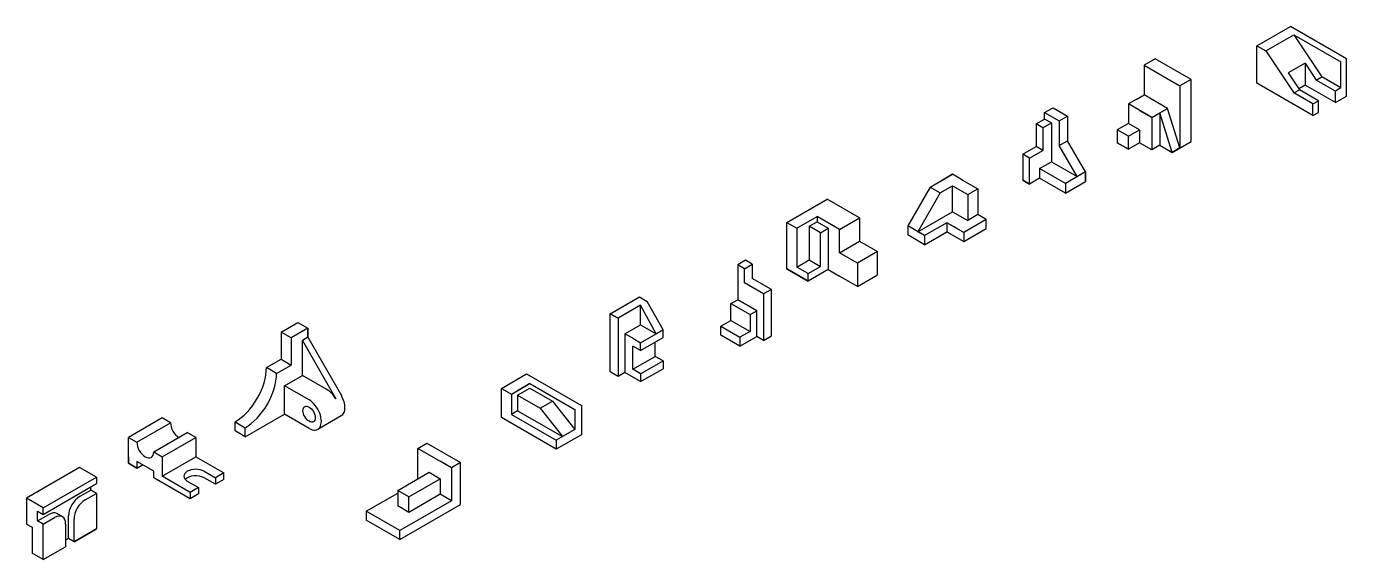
# Model space of a CAD drawing. Header units: millimetres. Extents: x 2896 to 6928, y 1723 to 3545.
# Drawn here: x 4888 to 6928, y 2720 to 3545 of the extents above; entities that cross this region are included whole.
import ezdxf

# ---------------------------------------------------------------- set-up
doc = ezdxf.new("R2010")
doc.units = ezdxf.units.MM

msp = doc.modelspace()

# ---------------------------------------------------------------- linework, layer by layer
for p, q in [((6789.203, 3514.682), (6841.165, 3544.682)), ((6803.06, 3506.682), (6846.361, 3531.682)), ((6927.767, 3494.682), (6841.165, 3544.682)), ((6846.361, 3531.682), (6919.107, 3489.682)), ((6846.361, 3531.682), (6889.662, 3466.682)), ((6789.203, 3456.682), (6789.203, 3514.682)), ((6789.203, 3514.682), (6803.06, 3506.682)), ((6632.242, 3494.702), (6614.921, 3484.702)), ((6687.667, 3462.702), (6632.242, 3494.702)), ((6803.06, 3506.682), (6846.361, 3441.682)), ((6919.107, 3449.682), (6919.107, 3489.682)), ((6927.767, 3436.682), (6927.767, 3494.682)), ((6614.921, 3484.702), (6670.347, 3452.702)), ((6614.921, 3484.702), (6614.921, 3438.702)), ((6863.681, 3487.682), (6837.701, 3472.682)), ((6837.701, 3472.682), (6855.021, 3446.682)), ((6863.681, 3487.682), (6881.002, 3461.682)), ((6863.681, 3487.682), (6863.681, 3453.682)), ((6687.667, 3462.702), (6670.347, 3452.702)), ((6670.347, 3452.702), (6670.347, 3356.702)), ((6687.667, 3366.702), (6687.667, 3462.702)), ((6875.806, 3406.682), (6789.203, 3456.682)), ((6863.681, 3453.682), (6854.059, 3448.126)), ((6910.447, 3426.682), (6863.681, 3453.682)), ((6881.002, 3461.682), (6889.662, 3466.682)), ((6910.447, 3444.682), (6881.002, 3461.682)), ((6919.107, 3449.682), (6889.662, 3466.682)), ((6919.107, 3449.682), (6910.447, 3444.682)), ((6602.797, 3431.702), (6590.673, 3424.702)), ((6602.797, 3431.702), (6614.921, 3438.702)), ((6651.294, 3417.702), (6614.921, 3438.702)), ((6846.361, 3441.682), (6855.021, 3446.682)), ((6875.806, 3424.682), (6846.361, 3441.682)), ((6884.466, 3429.682), (6855.021, 3446.682)), ((6875.806, 3424.682), (6884.466, 3429.682)), ((6884.466, 3411.682), (6884.466, 3429.682)), ((6910.447, 3426.682), (6910.447, 3444.682)), ((6910.447, 3426.682), (6927.767, 3436.682)), ((6461.22, 3411.358), (6474.21, 3418.858)), ((6461.22, 3401.358), (6461.22, 3411.358)), ((6461.22, 3411.358), (6471.612, 3405.358)), ((6461.22, 3411.358), (6483.736, 3398.358)), ((6474.21, 3418.858), (6496.727, 3405.858)), ((6627.046, 3403.702), (6590.673, 3424.702)), ((6590.673, 3424.702), (6590.673, 3394.702)), ((6607.993, 3414.702), (6627.046, 3403.702)), ((6627.046, 3403.702), (6639.17, 3410.702)), ((6639.17, 3410.702), (6651.294, 3417.702)), ((6639.17, 3410.702), (6639.17, 3360.702)), ((6658.223, 3349.702), (6639.17, 3410.702)), ((6670.347, 3356.702), (6651.294, 3417.702)), ((6875.806, 3406.682), (6875.806, 3424.682)), ((6875.806, 3406.682), (6884.466, 3411.682)), ((6448.229, 3393.858), (6461.22, 3401.358)), ((6458.622, 3387.858), (6448.229, 3393.858)), ((6448.229, 3393.858), (6448.229, 3358.858)), ((6458.622, 3387.858), (6471.612, 3395.358)), ((6458.622, 3387.858), (6458.622, 3352.858)), ((6471.612, 3395.358), (6461.22, 3401.358)), ((6471.612, 3395.358), (6471.612, 3335.358)), ((6483.736, 3398.358), (6496.727, 3405.858)), ((6483.736, 3398.358), (6483.736, 3360.358)), ((6496.727, 3405.858), (6496.727, 3367.858)), ((6590.673, 3394.702), (6573.352, 3384.702)), ((6607.993, 3384.702), (6590.673, 3394.702)), ((6627.046, 3403.702), (6627.046, 3353.702)), ((6483.736, 3360.358), (6496.727, 3367.858)), ((6524.44, 3319.858), (6496.727, 3367.858)), ((6590.673, 3374.702), (6573.352, 3384.702)), ((6573.352, 3384.702), (6573.352, 3364.702)), ((6590.673, 3374.702), (6607.993, 3384.702)), ((6590.673, 3354.702), (6590.673, 3374.702)), ((6607.993, 3384.702), (6607.993, 3364.702)), ((6658.223, 3349.702), (6687.667, 3366.702)), ((6427.445, 3346.858), (6448.229, 3358.858)), ((6437.837, 3340.858), (6427.445, 3346.858)), ((6427.445, 3346.858), (6427.445, 3306.858)), ((6437.837, 3340.858), (6458.622, 3352.858)), ((6458.622, 3352.858), (6448.229, 3358.858)), ((6511.449, 3312.358), (6483.736, 3360.358)), ((6590.673, 3354.702), (6573.352, 3364.702)), ((6573.352, 3364.702), (6590.673, 3354.702)), ((6607.993, 3364.702), (6590.673, 3354.702)), ((6627.046, 3353.702), (6607.993, 3364.702)), ((6639.17, 3360.702), (6627.046, 3353.702)), ((6639.17, 3360.702), (6658.223, 3349.702)), ((6670.347, 3356.702), (6658.223, 3349.702)), ((6437.837, 3300.858), (6437.837, 3340.858)), ((6453.426, 3324.858), (6471.612, 3335.358)), ((6493.263, 3301.858), (6453.426, 3324.858)), ((6453.426, 3324.858), (6453.426, 3309.858)), ((6471.612, 3335.358), (6511.449, 3312.358)), ((6284.286, 3296.024), (6318.927, 3316.024)), ((6318.927, 3316.024), (6303.339, 3307.024)), ((6334.516, 3307.024), (6318.927, 3316.024)), ((6334.516, 3307.024), (6357.898, 3293.524)), ((6437.837, 3300.858), (6427.445, 3306.858)), ((6427.445, 3306.858), (6437.837, 3300.858)), ((6453.426, 3309.858), (6437.837, 3300.858)), ((6493.263, 3286.858), (6453.426, 3309.858)), ((6524.44, 3319.858), (6493.263, 3301.858)), ((6493.263, 3286.858), (6524.44, 3304.858)), ((6524.44, 3319.858), (6511.449, 3312.358)), ((6524.44, 3304.858), (6524.44, 3319.858)), ((6524.44, 3319.858), (6524.44, 3304.858)), ((6284.286, 3296.024), (6249.645, 3236.024)), ((6299.875, 3287.024), (6265.234, 3227.024)), ((6284.286, 3296.024), (6299.875, 3287.024)), ((6299.875, 3287.024), (6318.927, 3298.024)), ((6318.927, 3298.024), (6342.31, 3284.524)), ((6318.927, 3258.024), (6318.927, 3298.024)), ((6342.31, 3284.524), (6357.898, 3293.524)), ((6342.31, 3284.524), (6342.31, 3244.524)), ((6357.898, 3293.524), (6357.898, 3253.524)), ((6493.263, 3301.858), (6493.263, 3286.858)), ((6062.784, 3241.447), (6125.138, 3277.447)), ((6175.367, 3248.447), (6125.138, 3277.447)), ((6078.372, 3232.447), (6109.549, 3250.447)), ((6109.549, 3250.447), (6109.549, 3242.447)), ((6144.19, 3230.447), (6109.549, 3250.447)), ((6144.19, 3230.447), (6175.367, 3248.447)), ((6175.367, 3248.447), (6175.367, 3212.447)), ((6265.234, 3227.024), (6318.927, 3258.024)), ((6265.234, 3227.024), (6318.927, 3258.024)), ((6318.927, 3258.024), (6342.31, 3244.524)), ((6370.889, 3246.024), (6336.248, 3226.024)), ((6357.898, 3253.524), (6342.31, 3244.524)), ((6370.889, 3246.024), (6357.898, 3253.524)), ((6370.889, 3232.024), (6370.889, 3246.024)), ((6370.889, 3232.024), (6370.889, 3246.024)), ((6062.784, 3169.447), (6062.784, 3241.447)), ((6062.784, 3241.447), (6078.372, 3232.447)), ((6078.372, 3232.447), (6078.372, 3172.447)), ((6097.425, 3235.447), (6109.549, 3242.447)), ((6114.745, 3225.447), (6097.425, 3235.447)), ((6097.425, 3235.447), (6097.425, 3183.447)), ((6109.549, 3242.447), (6126.87, 3232.447)), ((6114.745, 3225.447), (6126.87, 3232.447)), ((6114.745, 3173.447), (6114.745, 3225.447)), ((6126.87, 3232.447), (6126.87, 3180.447)), ((6144.19, 3194.447), (6144.19, 3230.447)), ((6275.626, 3221.024), (6249.645, 3236.024)), ((6249.645, 3236.024), (6249.645, 3222.024)), ((6275.626, 3221.024), (6265.234, 3227.024)), ((6310.267, 3241.024), (6275.626, 3221.024)), ((6275.626, 3207.024), (6310.267, 3227.024)), ((6336.248, 3226.024), (6310.267, 3241.024)), ((6310.267, 3241.024), (6310.267, 3227.024)), ((6325.855, 3232.024), (6310.267, 3241.024)), ((6310.267, 3227.024), (6336.248, 3212.024)), ((6336.248, 3212.024), (6370.889, 3232.024)), ((6336.248, 3226.024), (6336.248, 3212.024)), ((6144.19, 3194.447), (6175.367, 3212.447)), ((6175.367, 3212.447), (6203.08, 3196.447)), ((6275.626, 3207.024), (6249.645, 3222.024)), ((6275.626, 3221.024), (6275.626, 3207.024)), ((5999.116, 3182.809), (5986.992, 3175.809)), ((6009.509, 3176.809), (5999.116, 3182.809)), ((6078.372, 3172.447), (6097.425, 3183.447)), ((6097.425, 3183.447), (6114.745, 3173.447)), ((6171.903, 3178.447), (6144.19, 3194.447)), ((6203.08, 3196.447), (6171.903, 3178.447)), ((6203.08, 3160.447), (6203.08, 3196.447)), ((5997.384, 3169.809), (5986.992, 3175.809)), ((5986.992, 3175.809), (5986.992, 3153.809)), ((5997.384, 3169.809), (6009.509, 3176.809)), ((5997.384, 3147.809), (5997.384, 3169.809)), ((6009.509, 3176.809), (6009.509, 3154.809)), ((6095.693, 3150.447), (6062.784, 3169.447)), ((6062.784, 3169.447), (6092.229, 3152.447)), ((6062.784, 3169.447), (6095.693, 3150.447)), ((6095.693, 3162.447), (6078.372, 3172.447)), ((6095.693, 3162.447), (6114.745, 3173.447)), ((6126.87, 3168.447), (6095.693, 3150.447)), ((6095.693, 3150.447), (6095.693, 3162.447)), ((6126.87, 3180.447), (6126.87, 3168.447)), ((6126.87, 3168.447), (6144.19, 3158.447)), ((6171.903, 3178.447), (6171.903, 3142.447)), ((5986.992, 3153.809), (5986.992, 3121.809)), ((6026.829, 3130.809), (5997.384, 3147.809)), ((6038.954, 3137.809), (6009.509, 3154.809)), ((6171.903, 3142.447), (6144.19, 3158.447)), ((6171.903, 3142.447), (6203.08, 3160.447)), ((5790.193, 3100.211), (5835.226, 3126.211)), ((5835.226, 3126.211), (5847.351, 3119.211)), ((5976.6, 3115.809), (5986.992, 3121.809)), ((6016.437, 3104.809), (5986.992, 3121.809)), ((6038.954, 3137.809), (6026.829, 3130.809)), ((6026.829, 3130.809), (6026.829, 3058.809)), ((6038.954, 3065.809), (6038.954, 3137.809)), ((5836.958, 3113.211), (5802.317, 3093.211)), ((5861.207, 3069.211), (5836.958, 3113.211)), ((5836.958, 3083.211), (5836.958, 3113.211)), ((5871.599, 3075.211), (5847.351, 3119.211)), ((5976.6, 3089.809), (5976.6, 3115.809)), ((5976.6, 3115.809), (6006.045, 3098.809)), ((6006.045, 3098.809), (6016.437, 3104.809)), ((6016.437, 3064.809), (6016.437, 3104.809)), ((5281.413, 3071.906), (5307.394, 3086.906)), ((5307.394, 3086.906), (5322.982, 3077.906)), ((5790.193, 3010.211), (5790.193, 3100.211)), ((5802.317, 3093.211), (5790.193, 3100.211)), ((5790.193, 3100.211), (5802.317, 3093.211)), ((5802.317, 3093.211), (5802.317, 3003.211)), ((5812.71, 3069.211), (5836.958, 3083.211)), ((5836.958, 3083.211), (5861.207, 3069.211)), ((5961.011, 3080.809), (5976.6, 3089.809)), ((5961.011, 3080.809), (5976.6, 3089.809)), ((5961.011, 3066.809), (5961.011, 3080.809)), ((5961.011, 3080.809), (5990.456, 3063.809)), ((5976.6, 3089.809), (6006.045, 3072.809)), ((6006.045, 3098.809), (6006.045, 3072.809)), ((5297.001, 3062.906), (5281.413, 3071.906)), ((5281.413, 3071.906), (5281.413, 3029.906)), ((5322.982, 3077.906), (5297.001, 3062.906)), ((5297.001, 3062.906), (5297.001, 3020.906)), ((5322.982, 3063.906), (5314.322, 3058.906)), ((5322.982, 3077.906), (5322.982, 3063.906)), ((5322.982, 3063.906), (5322.982, 3077.906)), ((5322.982, 3063.906), (5374.659, 2973.511)), ((5824.834, 3062.211), (5812.71, 3069.211)), ((5812.71, 3069.211), (5812.71, 3009.211)), ((5824.834, 3062.211), (5836.958, 3055.211)), ((5836.958, 3055.211), (5871.599, 3075.211)), ((5836.958, 3043.211), (5871.599, 3063.211)), ((5871.599, 3075.211), (5861.207, 3069.211)), ((5871.599, 3063.211), (5871.599, 3075.211)), ((5990.456, 3049.809), (5961.011, 3066.809)), ((6006.045, 3072.809), (5990.456, 3063.809)), ((5990.456, 3049.809), (6016.437, 3064.809)), ((5990.456, 3063.809), (5990.456, 3049.809)), ((6026.829, 3058.809), (6016.437, 3064.809)), ((6026.829, 3058.809), (6038.954, 3065.809)), ((5314.322, 3058.906), (5365.998, 2968.511)), ((5314.322, 3004.906), (5314.322, 3058.906)), ((5824.834, 3038.211), (5824.834, 3050.211)), ((5836.958, 3043.211), (5824.834, 3050.211)), ((5836.958, 3043.211), (5836.958, 3055.211)), ((5859.475, 3034.211), (5859.475, 3056.211)), ((5258.896, 3016.906), (5281.413, 3029.906)), ((5274.485, 3007.906), (5297.001, 3020.906)), ((5281.413, 3029.906), (5297.001, 3020.906)), ((5824.834, 3014.211), (5824.834, 3038.211)), ((5824.834, 3014.211), (5859.475, 3034.211)), ((5836.958, 3007.211), (5871.599, 3027.211)), ((5871.599, 3027.211), (5859.475, 3034.211)), ((5871.599, 3027.211), (5871.599, 3015.211)), ((5274.485, 3007.906), (5258.896, 3016.906)), ((5286.609, 2988.906), (5314.322, 3004.906)), ((5352.427, 2982.906), (5314.322, 3004.906)), ((5621.885, 2984.578), (5660.856, 3007.078)), ((5660.856, 3007.078), (5745.727, 2958.078)), ((5802.317, 3003.211), (5790.193, 3010.211)), ((5812.71, 3009.211), (5802.317, 3003.211)), ((5836.958, 2995.211), (5812.71, 3009.211)), ((5836.958, 3007.211), (5824.834, 3014.211)), ((5836.958, 2995.211), (5871.599, 3015.211)), ((5836.958, 3007.211), (5836.958, 2995.211)), ((5286.609, 2944.906), (5286.609, 2988.906)), ((5324.714, 2966.906), (5286.609, 2988.906)), ((5621.885, 2939.578), (5621.885, 2984.578)), ((5621.885, 2984.578), (5637.474, 2975.578)), ((5637.474, 2975.578), (5666.052, 2992.078)), ((5666.052, 2992.078), (5647, 2981.078)), ((5666.052, 2992.078), (5647, 2981.078)), ((5647, 2974.078), (5666.052, 2985.078)), ((5666.052, 2992.078), (5735.334, 2952.078)), ((5666.052, 2985.078), (5700.693, 2965.078)), ((5637.474, 2975.578), (5637.474, 2944.578)), ((5647, 2974.078), (5681.641, 2954.078)), ((5647, 2974.078), (5647, 2950.078)), ((5681.641, 2954.078), (5700.693, 2965.078)), ((5700.693, 2965.078), (5735.334, 2921.078)), ((5745.727, 2958.078), (5745.727, 2913.078)), ((5097.633, 2938.955), (5045.671, 2908.955)), ((5110.623, 2931.455), (5097.633, 2938.955)), ((5225.987, 2909.906), (5286.609, 2944.906)), ((5324.714, 2922.906), (5286.609, 2944.906)), ((5338.394, 2921.695), (5374.559, 2942.571)), ((5706.756, 2890.578), (5621.885, 2939.578)), ((5647, 2950.078), (5637.474, 2944.578)), ((5637.474, 2944.578), (5706.756, 2904.578)), ((5647, 2950.078), (5716.282, 2910.078)), ((5681.641, 2954.078), (5716.282, 2910.078)), ((5735.334, 2952.078), (5735.334, 2921.078)), ((5058.661, 2901.455), (5110.623, 2931.455)), ((5210.399, 2918.906), (5210.399, 2932.906)), ((5210.399, 2932.906), (5225.987, 2923.906)), ((5225.987, 2909.906), (5210.399, 2918.906)), ((5225.987, 2909.906), (5225.987, 2923.906)), ((5735.334, 2921.078), (5706.756, 2904.578)), ((5735.334, 2921.078), (5716.282, 2910.078)), ((5045.671, 2868.955), (5045.671, 2908.955)), ((5045.671, 2908.955), (5058.661, 2901.455)), ((5084.642, 2886.455), (5136.604, 2916.455)), ((5097.633, 2878.955), (5149.594, 2908.955)), ((5149.594, 2908.955), (5136.604, 2916.455)), ((5149.594, 2908.955), (5149.594, 2878.955)), ((5492.838, 2891.917), (5506.694, 2899.917)), ((5506.694, 2899.917), (5558.656, 2869.917)), ((5745.727, 2913.078), (5706.756, 2890.578)), ((5706.756, 2904.578), (5706.756, 2890.578)), ((5045.671, 2878.955), (5045.671, 2868.955)), ((5084.642, 2886.455), (5097.633, 2878.955)), ((5097.633, 2878.955), (5097.633, 2848.955)), ((5097.633, 2848.955), (5149.594, 2878.955)), ((5149.594, 2878.955), (5192.895, 2853.955)), ((5544.799, 2861.917), (5492.838, 2891.917)), ((5492.838, 2844.917), (5492.838, 2891.917)), ((4970.263, 2862.374), (4887.991, 2814.874)), ((4996.244, 2847.374), (4970.263, 2862.374)), ((5045.671, 2868.955), (5058.661, 2861.455)), ((5058.661, 2861.455), (5045.671, 2868.955)), ((5084.642, 2856.455), (5058.661, 2871.455)), ((5058.661, 2871.455), (5058.661, 2861.455)), ((5058.661, 2861.455), (5067.322, 2866.455)), ((5084.642, 2846.455), (5084.642, 2856.455)), ((5162.584, 2856.455), (5179.905, 2846.455)), ((5544.799, 2861.917), (5527.479, 2871.917)), ((5558.656, 2869.917), (5544.799, 2861.917)), ((5544.799, 2861.917), (5544.799, 2810.917)), ((5558.656, 2804.917), (5558.656, 2869.917)), ((4913.971, 2799.874), (4996.244, 2847.374)), ((4913.971, 2789.874), (4996.244, 2837.374)), ((4996.244, 2847.374), (4996.244, 2837.374)), ((5140.934, 2813.955), (5084.642, 2846.455)), ((5140.934, 2823.955), (5097.633, 2848.955)), ((5136.604, 2841.455), (5153.924, 2831.455)), ((5179.905, 2836.455), (5162.584, 2846.455)), ((5192.895, 2853.955), (5179.905, 2846.455)), ((5179.905, 2846.455), (5179.905, 2836.455)), ((5192.895, 2843.955), (5179.905, 2836.455)), ((5192.895, 2843.955), (5192.895, 2853.955)), ((5461.661, 2826.917), (5510.158, 2854.917)), ((5478.982, 2816.917), (5527.479, 2844.917)), ((5510.158, 2854.917), (5527.479, 2844.917)), ((5527.479, 2844.917), (5527.479, 2820.917)), ((4970.263, 2817.374), (4987.584, 2827.374)), ((4978.923, 2812.374), (4996.244, 2822.374)), ((4987.584, 2827.374), (4987.584, 2832.374)), ((4996.244, 2822.374), (4987.584, 2827.374)), ((4996.244, 2822.374), (4996.244, 2767.374)), ((5153.924, 2831.455), (5140.934, 2823.955)), ((5140.934, 2823.955), (5140.934, 2813.955)), ((5153.924, 2821.455), (5140.934, 2813.955)), ((5153.924, 2831.455), (5145.264, 2826.455)), ((5153.924, 2831.455), (5153.924, 2821.455)), ((5413.164, 2794.917), (5461.661, 2822.917)), ((5478.982, 2816.917), (5461.661, 2826.917)), ((5461.661, 2826.917), (5461.661, 2802.917)), ((5527.479, 2820.917), (5478.982, 2792.917)), ((5478.982, 2792.917), (5478.982, 2816.917)), ((5544.799, 2810.917), (5527.479, 2820.917)), ((4913.971, 2799.874), (4887.991, 2814.874)), ((4887.991, 2814.874), (4887.991, 2774.874)), ((4887.991, 2814.874), (4887.991, 2774.874)), ((4905.311, 2779.874), (4905.311, 2794.874)), ((4905.311, 2794.874), (4913.971, 2789.874)), ((4913.971, 2789.874), (4913.971, 2799.874)), ((4913.971, 2789.874), (4913.971, 2799.874)), ((5465.125, 2764.917), (5413.164, 2794.917)), ((5413.164, 2794.917), (5413.164, 2780.917)), ((5478.982, 2792.917), (5461.661, 2802.917)), ((5544.799, 2810.917), (5465.125, 2764.917)), ((5465.125, 2750.917), (5558.656, 2804.917)), ((4887.991, 2774.874), (4896.651, 2769.874)), ((4905.311, 2779.874), (4922.632, 2789.874)), ((4913.971, 2774.874), (4905.311, 2779.874)), ((4913.971, 2774.874), (4931.292, 2784.874)), ((4913.971, 2774.874), (4931.292, 2784.874)), ((4913.971, 2719.874), (4913.971, 2774.874)), ((4913.971, 2719.874), (4913.971, 2774.874)), ((4943.539, 2786.087), (4934.879, 2791.087)), ((4948.612, 2774.874), (4948.612, 2739.874)), ((4952.943, 2752.374), (4952.943, 2787.374)), ((4961.603, 2747.374), (4961.603, 2782.374)), ((5465.125, 2750.917), (5413.164, 2780.917)), ((5465.125, 2764.917), (5447.805, 2774.917)), ((4896.651, 2769.874), (4896.651, 2729.874)), ((4996.244, 2767.374), (4961.603, 2747.374)), ((4961.603, 2747.374), (4996.244, 2767.374)), ((5465.125, 2750.917), (5465.125, 2764.917)), ((4913.971, 2719.874), (4948.612, 2739.874)), ((4952.943, 2752.374), (4948.612, 2749.874)), ((4961.603, 2747.374), (4952.943, 2752.374)), ((4913.971, 2719.874), (4896.651, 2729.874))]:
    msp.add_line(p, q)
for centre, major_axis, start_param, end_param in [((5210.399, 2988.906), (-34.293, -59.397), 0.78539816, 2.35619449), ((5225.987, 2979.906), (-34.293, -59.397), 0.78539816, 2.35619449), ((5352.427, 2960.906), (13.472, -23.335), 7.84659466, 8.6393798), ((5324.714, 2944.906), (13.472, -23.335), 5.49778714, 8.6393798), ((5361.087, 2965.906), (13.472, -23.335), 6.28309554, 7.84659466), ((5123.613, 2923.955), (9.186, -15.91), 3.92699082, 5.49778714), ((5071.652, 2893.955), (9.186, -15.91), 3.92699082, 7.06858347), ((5149.594, 2848.955), (-18.371, 0), 3.92699082, 7.06858347), ((5149.594, 2838.955), (-18.371, 0), 3.92699082, 5.79230263), ((4970.263, 2797.374), (-12.247, -21.213), 3.92699082, 5.49778714), ((4978.923, 2792.374), (-12.247, -21.213), 3.92699082, 5.49778714), ((4922.632, 2769.874), (-12.247, -21.213), 9.42477796, 10.21017612), ((4931.292, 2764.874), (-12.247, -21.213), 8.6393798, 10.21017612)]:
    msp.add_ellipse(centre, major_axis=major_axis, ratio=0.57735027, start_param=start_param, end_param=end_param)
msp.add_ellipse((5324.714, 2944.906), major_axis=(6.736, -11.667), ratio=0.57735027)

doc.saveas('drawing.dxf')
